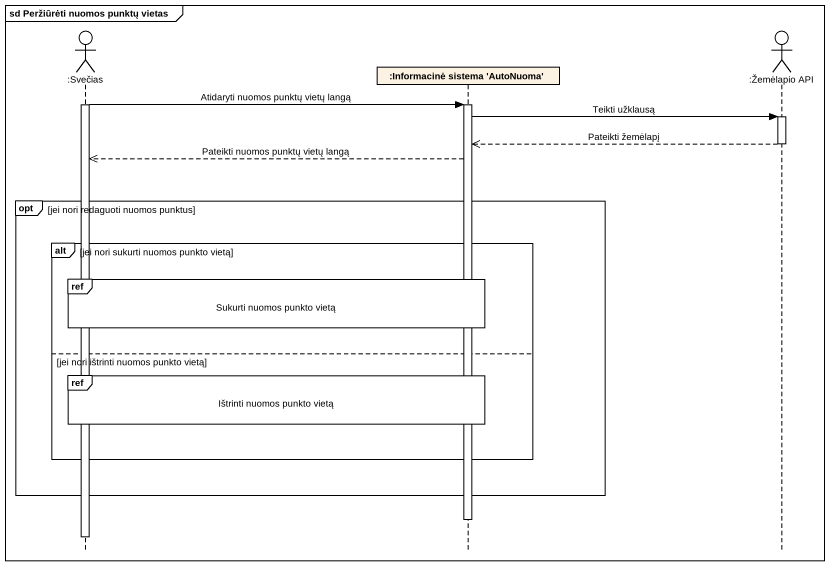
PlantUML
@startuml
mainframe sd Peržiūrėti nuomos punktų vietas
hide footbox
actor ":Svečias" as Svečias
participant ":Informacinė sistema 'AutoNuoma'" as Informacinė_sistema
actor ":Žemėlapio API" as Žemėlapio_API

activate Svečias
Svečias -> Informacinė_sistema : Atidaryti nuomos punktų vietų langą
activate Informacinė_sistema
Informacinė_sistema -> Žemėlapio_API : Teikti užklausą
activate Žemėlapio_API
Žemėlapio_API -->> Informacinė_sistema : Pateikti žemėlapį
deactivate Žemėlapio_API
Informacinė_sistema -->> Svečias : Pateikti nuomos punktų vietų langą
opt jei nori redaguoti nuomos punktus
  alt jei nori sukurti nuomos punkto vietą
    ref over Svečias, Informacinė_sistema : Sukurti nuomos punkto vietą
  else jei nori ištrinti nuomos punkto vietą
    ref over Svečias, Informacinė_sistema : Ištrinti nuomos punkto vietą
  end
end
deactivate Informacinė_sistema
deactivate Svečias
@enduml
